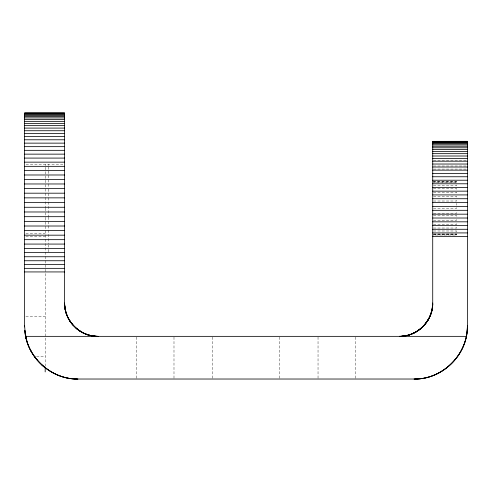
<?xml version="1.0" encoding="UTF-8"?>
<svg xmlns="http://www.w3.org/2000/svg" width="492" height="492" viewBox="0 0 492 492"><rect width="100%" height="100%" fill="white"/><g stroke="black" fill="none" stroke-linecap="round" stroke-linejoin="round"><path stroke-width="0.37" stroke-dasharray="2.46 1.84" d="M433.477 160.294L466.644 160.294M26.07 164.285L63.868 164.334M433.477 166.013L466.644 166.013M433.477 169.094L466.644 169.094M432.72 181.634L456.73 181.634L456.73 182.655L433.47 182.655M433.47 181.751L456.73 181.751M433.47 182.089L456.73 182.089M433.47 185.632L456.73 185.632L456.73 184.432M433.47 188.596L456.73 188.596L456.73 189.758M433.47 192.237L456.73 192.237L456.73 193.59M433.47 196.419L456.73 196.419L456.73 197.925M433.47 201.013L456.73 201.013L456.73 199.844M433.47 208.313L456.73 208.313L456.73 207.083M433.47 213.214L456.73 213.214L456.73 210.773M433.47 215.613L456.73 215.613L456.73 217.366M433.47 220.201L456.73 220.201L456.73 218.7M433.47 224.383L456.73 224.383L456.73 222.353M433.47 228.024L456.73 228.024L456.73 226.283M433.47 230.988L456.73 230.988L456.73 232.187M25.885 233.552L45.184 233.552M433.47 233.964L456.73 233.964L456.73 234.985L432.72 234.985M433.47 234.53L456.73 234.53M433.47 234.868L456.73 234.868M25.885 236.818L45.184 236.818M25.885 316.448L45.184 316.448M36.568 356.743L45.184 356.743M456.73 203.411L456.73 205.238M355.378 337.112L355.378 379.024M318.035 337.112L318.035 379.024M279.358 337.112L279.358 379.031M212.673 337.112L212.673 378.268M173.99 337.112L173.99 379.024M136.647 337.112L136.647 379.024M48.222 164.303L48.222 165.417M48.222 166.893L48.222 169.937M48.222 171.001L48.222 187.68M48.222 189.094L48.222 216.947M48.222 217.15L48.222 243.86M48.222 245.047L48.222 247.187M48.222 249.364L48.222 251.799M45.184 164.285L45.184 165.533M45.184 167.262L45.184 170.312M45.184 171.64L45.184 208.067M45.184 208.307L45.184 217.292M45.184 217.655L45.184 366.06"/><path stroke-width="0.74" d="M466.791 333.705C463.421 359.092 439.657 379.517 414.049 379.031C442.566 379.762 468.12 354.178 467.4 325.679L467.4 141.315L432.72 141.352M401.558 336.27C418.569 335.562 433.108 320.015 432.72 303.004L432.72 141.315M467.4 325.679C468.058 353.699 443.409 378.981 415.371 379.012M432.72 303.004C433.194 320.846 417.185 336.786 399.381 336.35C416.712 336.768 432.363 321.688 432.696 304.382L432.013 309.849L432.683 304.64M467.382 327.002L466.742 334.025M432.081 309.511L431.287 312.684M431.804 310.79L429.092 318.146L424.731 324.659M430.445 315.126L431.336 312.518M429.522 317.26L427.978 320.151M428.022 320.077L424.824 324.554M424.086 325.397L425.156 324.16M420.531 328.779L421.773 327.709M421.035 328.361C415.402 333.158 408.157 336.024 400.759 336.319L399.381 336.35M420.931 328.447L416.447 331.651M416.521 331.608L413.637 333.146M408.895 334.966L411.503 334.068M409.061 334.911L405.882 335.71M406.22 335.642L400.759 336.319M24.6 113.191L64.612 113.191M24.6 113.234L64.612 113.234M24.6 113.707L64.612 113.707M24.6 114.421L64.612 114.421M24.6 115.356L64.612 115.356M24.6 116.524L64.612 116.524M24.6 117.914L64.612 117.914M24.6 119.525L64.612 119.525M24.6 121.352L64.612 121.352M24.6 123.394L64.612 123.394M24.6 125.645L64.612 125.645M24.6 128.092L64.612 128.092M24.6 130.737L64.612 130.737M24.6 133.572L64.612 133.572M24.6 136.591L64.612 136.591M24.6 139.783L64.612 139.783M432.72 141.499L467.4 141.499M432.72 141.61L467.4 141.61M432.72 142.096L467.4 142.096M432.72 142.803L467.4 142.803M24.6 143.141L64.612 143.141M432.72 143.732L467.4 143.732M432.72 144.869L467.4 144.869M432.72 146.229L467.4 146.229M24.6 146.659L64.612 146.659M432.72 147.791L467.4 147.791M432.72 149.556L467.4 149.556M24.6 150.331L64.612 150.331M432.72 151.518L467.4 151.518M432.72 153.67L467.4 153.67M24.6 154.144L64.612 154.144M432.72 156.007L467.4 156.007M24.6 158.086L64.612 158.086M432.72 158.522L467.4 158.522M432.72 161.198L467.4 161.198M24.6 162.151L64.612 162.151M432.72 164.033L467.4 164.033M24.6 166.333L64.612 166.333M432.72 167.016L467.4 167.016M432.72 170.14L467.4 170.14M24.6 170.613L64.612 170.613M432.72 173.387L467.4 173.387M24.6 174.986L64.612 174.986M432.72 176.751L467.4 176.751M24.6 179.445L64.612 179.445M432.72 180.22L467.4 180.22M432.72 183.787L467.4 183.787M24.6 183.971L64.612 183.971M432.72 187.434L467.4 187.434M24.6 188.553L64.612 188.553M432.72 191.148L467.4 191.148M24.6 193.19L64.612 193.19M432.72 194.918L467.4 194.918M24.6 197.858L64.612 197.858M432.72 198.731L467.4 198.731M24.6 202.556L64.612 202.556M432.72 202.581L467.4 202.581M432.72 206.443L467.4 206.443M24.6 207.267L64.612 207.267M432.72 210.312L467.4 210.312M24.6 211.978L64.612 211.978M432.72 214.174L467.4 214.174M24.6 216.683L64.612 216.683M432.72 218.017L467.4 218.017M24.6 221.363L64.612 221.363M432.72 221.824L467.4 221.824M432.72 225.588L467.4 225.588M24.6 226.012L64.612 226.012M432.72 229.284L467.4 229.284M24.6 230.625L64.612 230.625M432.72 232.919L467.4 232.919M24.6 235.176L64.612 235.176M432.72 236.461L467.4 236.461M24.6 239.665L64.612 239.665M24.6 244.075L64.612 244.075M24.6 248.398L64.612 248.398M24.6 252.624L64.612 252.624M24.6 256.744L64.612 256.744M24.6 260.742L64.612 260.742M24.6 264.616L64.612 264.616M24.6 268.349L64.612 268.349M24.6 271.935L64.612 271.935M25.676 336.35C30.19 360.587 53.296 379.455 77.951 379.031C52.349 379.535 28.554 359.092 25.209 333.705L25.676 336.35L466.324 336.35M34.581 356.743L35.239 356.743M77.699 379.024L414.301 379.024M64.655 304.64L64.612 303.004C64.157 320.833 80.141 336.799 97.957 336.35C80.141 336.799 64.163 320.815 64.612 303.004L64.612 112.969L24.6 112.969L24.612 326.916M96.321 336.307L97.957 336.35M76.629 379.012C50.35 378.889 26.685 356.743 24.821 330.538L24.981 331.817M76.303 328.361C81.936 333.17 89.175 336.011 96.58 336.319C79.741 335.999 64.999 321.178 64.643 304.382L65.319 309.849M96.58 336.319L91.112 335.642M91.45 335.71L88.277 334.911M85.836 334.068L88.443 334.966M83.701 333.146L80.811 331.608M80.885 331.651L76.408 328.447M44.249 367.038L41.672 364.787M75.565 327.709L76.801 328.779M72.183 324.16L73.253 325.397M36.463 359.215L36.949 359.806M72.601 324.659C68.068 319.339 65.27 312.592 64.716 305.624M34.317 356.368L34.834 357.087M71.174 322.869L69.311 320.077M32.367 353.391L32.89 354.228M69.354 320.151L67.816 317.26M30.627 350.304L31.137 351.251M65.996 312.518L66.894 315.126M66.045 312.684L65.251 309.511M26.82 340.901L24.84 330.71M25.836 337.082L26.125 338.293M25.24 333.908L24.6 325.679M45.184 367.155L45.184 371.927"/></g></svg>
